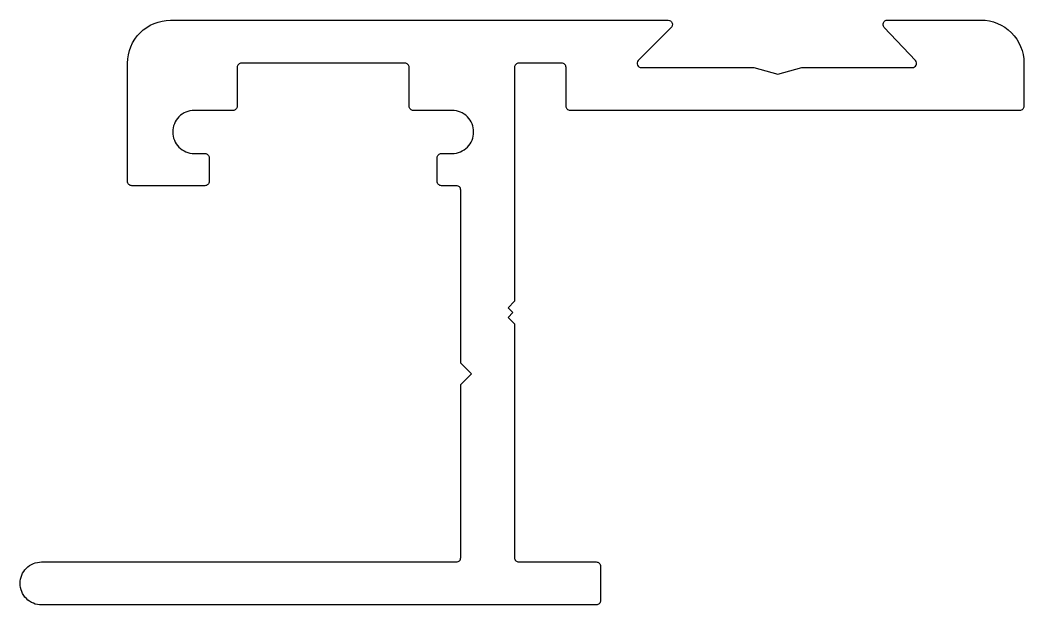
# Model space of a CAD drawing. Extents: x 372.1 to 418.8, y 613.8 to 641.
import ezdxf

# ---------------------------------------------------------------- set-up
doc = ezdxf.new("R2010")
doc.units = 0
doc.layers.get('0').update_dxf_attribs({"linetype": 'CONTINUOUS'})

msp = doc.modelspace()

# ---------------------------------------------------------------- linework, layer by layer
msp.add_lwpolyline([(392.622, 624.026), (393.122, 624.526), (392.622, 625.026), (392.622, 633.076, 0.414214), (392.422, 633.276), (391.722, 633.276, -0.414214), (391.522, 633.476), (391.522, 634.576, -0.414214), (391.722, 634.776), (392.222, 634.776, 0.414214), (393.222, 635.776, 0.414214), (392.222, 636.776), (390.422, 636.776, -0.414214), (390.222, 636.976), (390.222, 638.776, 0.414214), (390.022, 638.976), (382.422, 638.976, 0.414214), (382.222, 638.776), (382.222, 636.976, -0.414214), (382.022, 636.776), (380.222, 636.776, 0.414214), (379.222, 635.776, 0.414214), (380.222, 634.776), (380.722, 634.776, -0.414214), (380.922, 634.576), (380.922, 633.476, -0.414214), (380.722, 633.276), (377.322, 633.276, -0.414214), (377.122, 633.476), (377.122, 638.976, -0.414214), (379.122, 640.976), (399.122, 640.976), (402.268, 640.978, -0.708583), (402.393, 640.622), (400.869, 639.099, 0.64202), (401.021, 638.769), (406.25, 638.769), (407.369, 638.469), (408.489, 638.769), (413.621, 638.769, 0.631338), (413.776, 639.095), (412.324, 640.642, -0.659005), (412.469, 640.98), (416.822, 640.98, -0.414214), (418.822, 638.98), (418.822, 636.976, -0.414214), (418.622, 636.776), (397.722, 636.776, -0.414214), (397.522, 636.976), (397.522, 638.776, 0.414214), (397.322, 638.976), (395.322, 638.976, 0.414214), (395.122, 638.776), (395.122, 627.901), (394.822, 627.601), (395.047, 627.376), (394.822, 627.151), (395.122, 626.851), (395.122, 615.976, 0.414214), (395.322, 615.776), (398.922, 615.776, -0.414214), (399.122, 615.576), (399.122, 613.976, -0.414214), (398.922, 613.776), (373.122, 613.776, -0.414214), (372.122, 614.776, -0.414214), (373.122, 615.776), (392.422, 615.776, 0.414214), (392.622, 615.976)], format="xyb", close=True)

doc.saveas('drawing.dxf')
